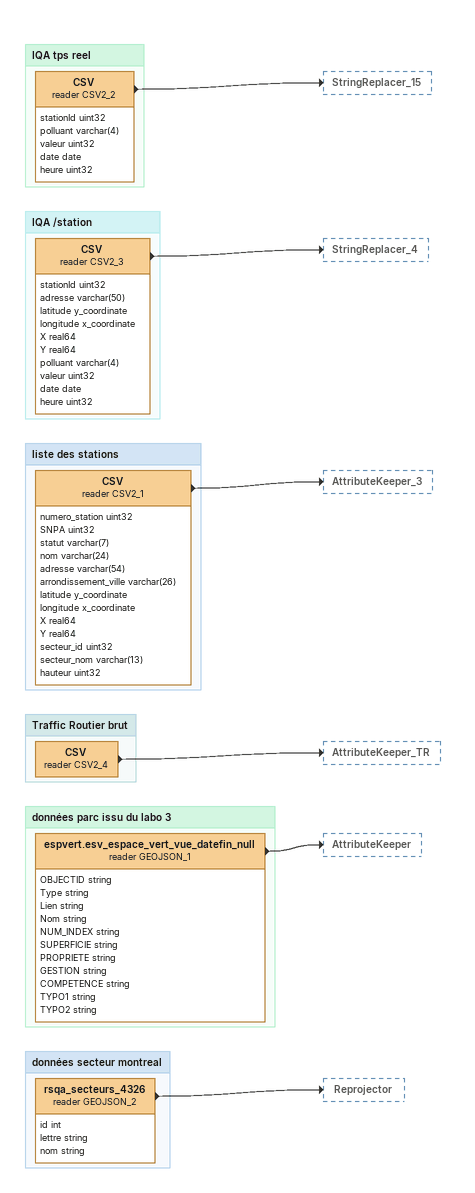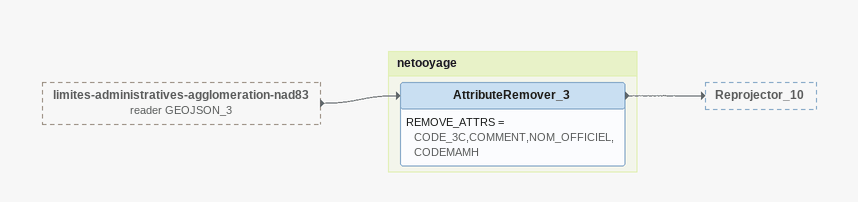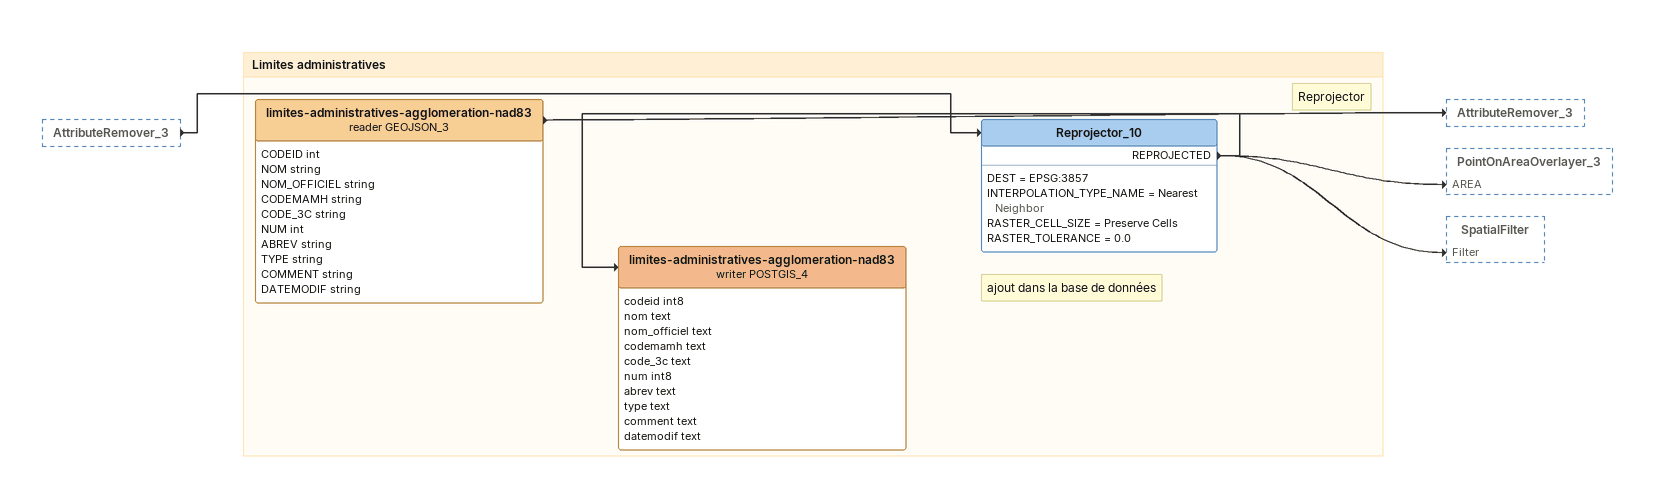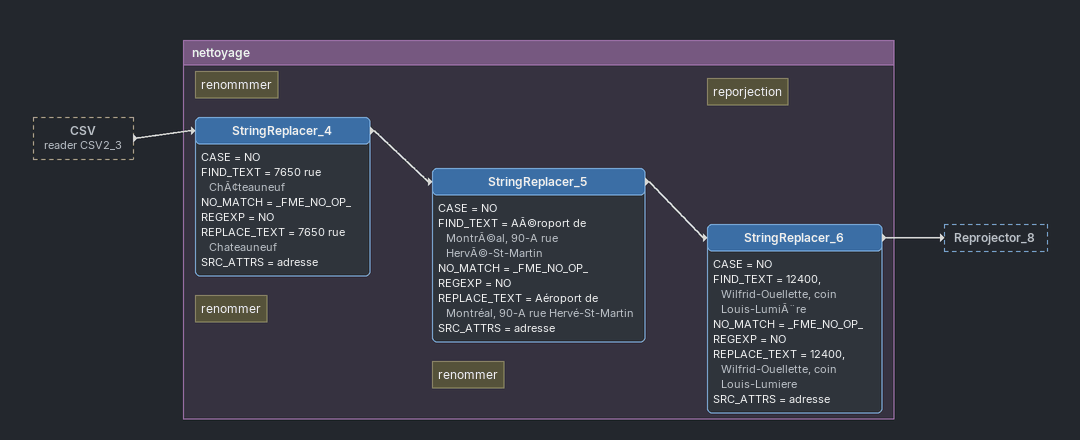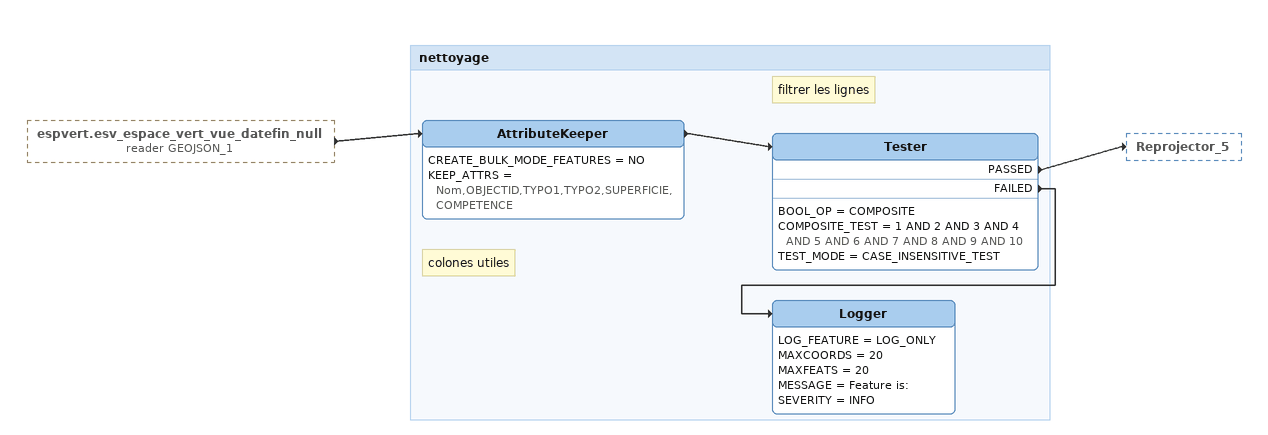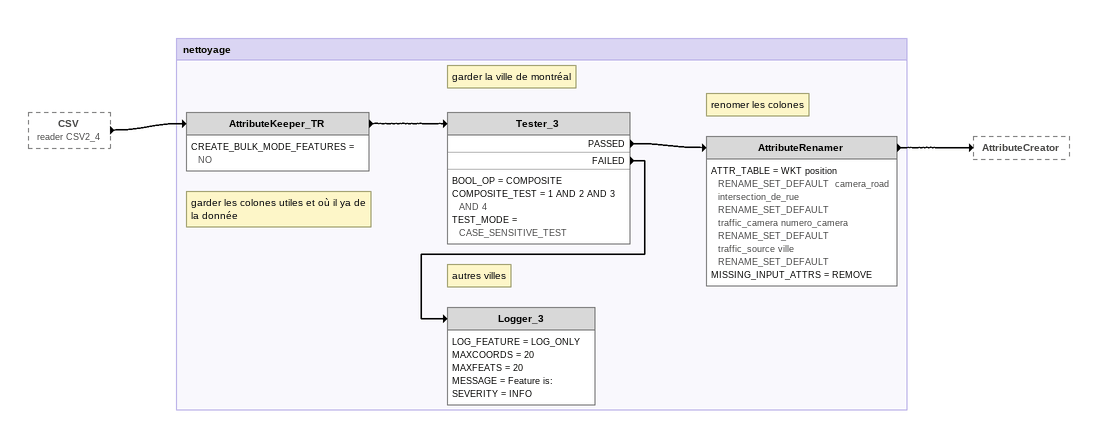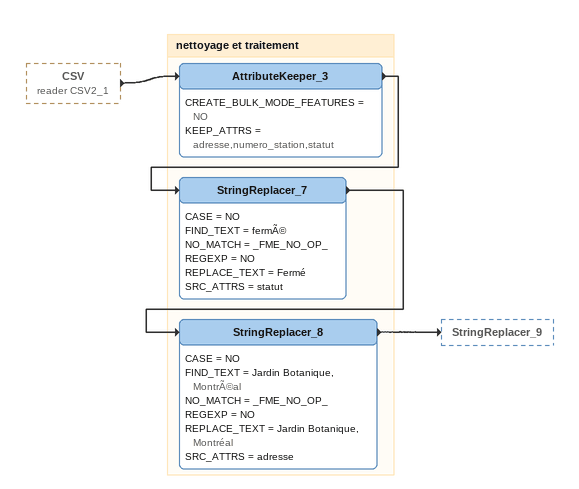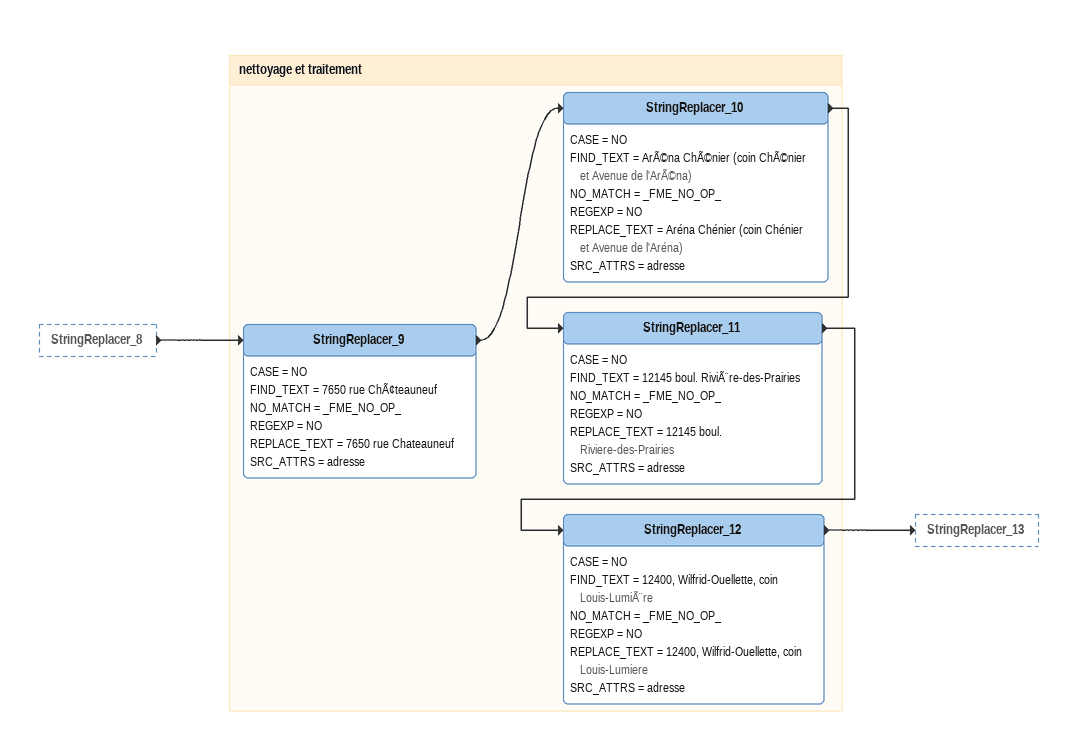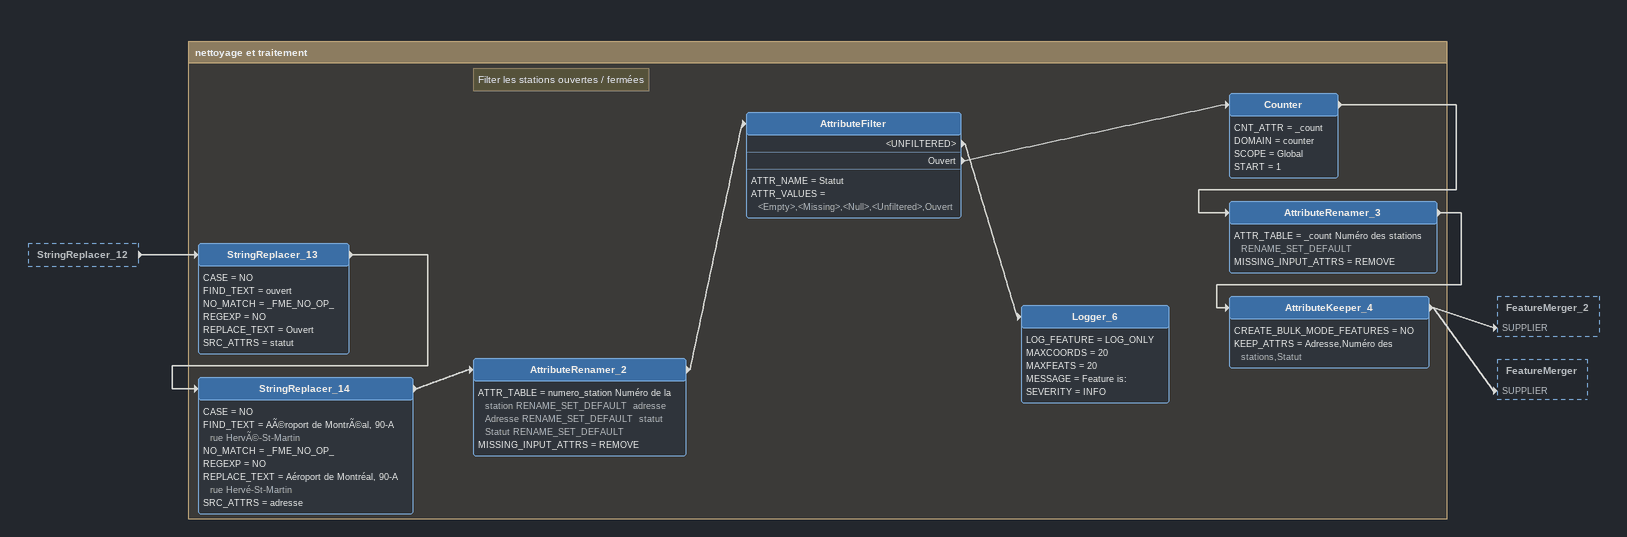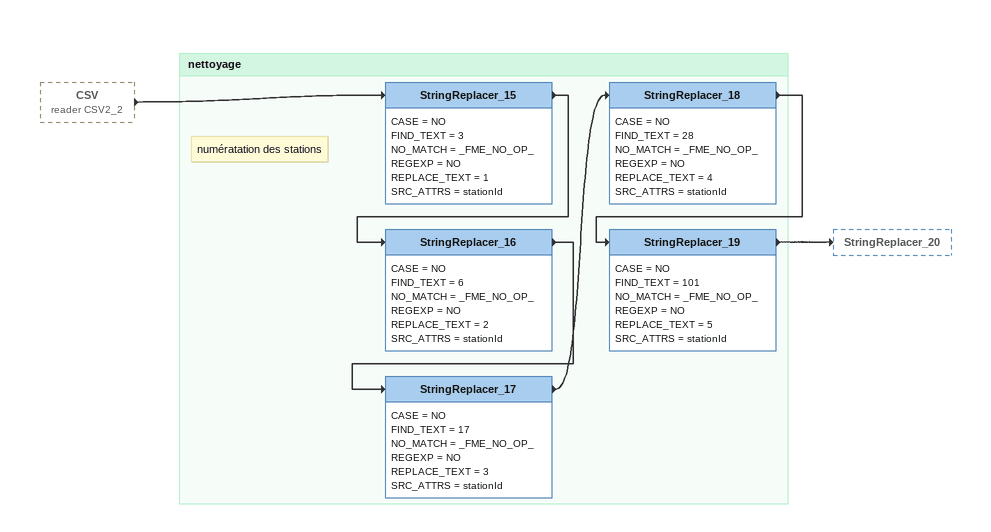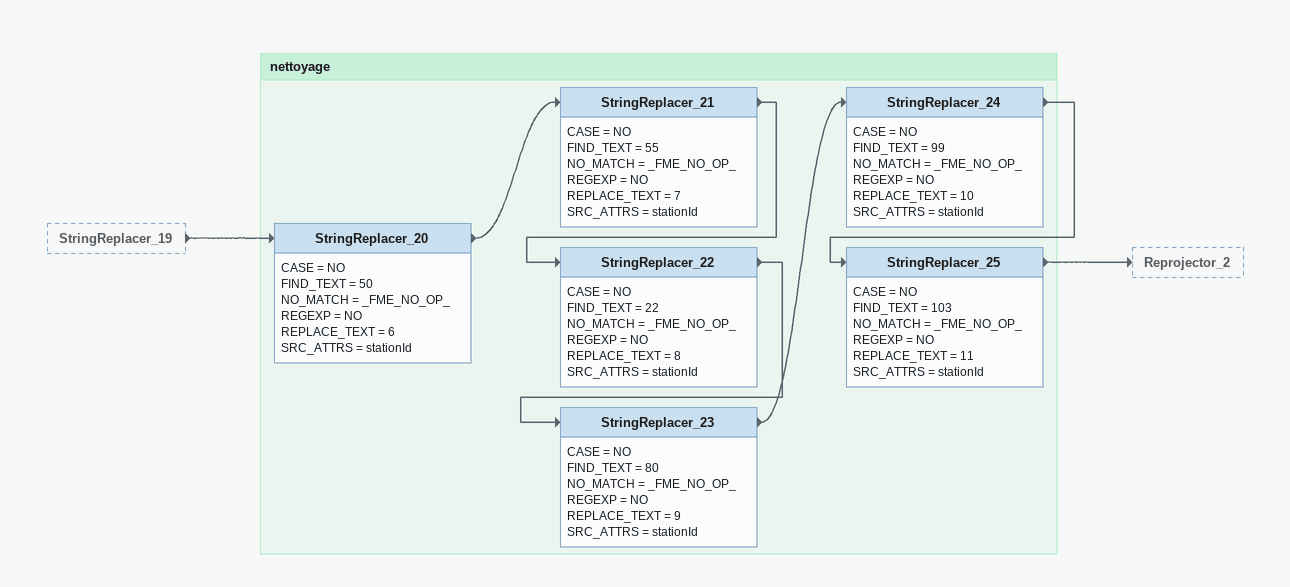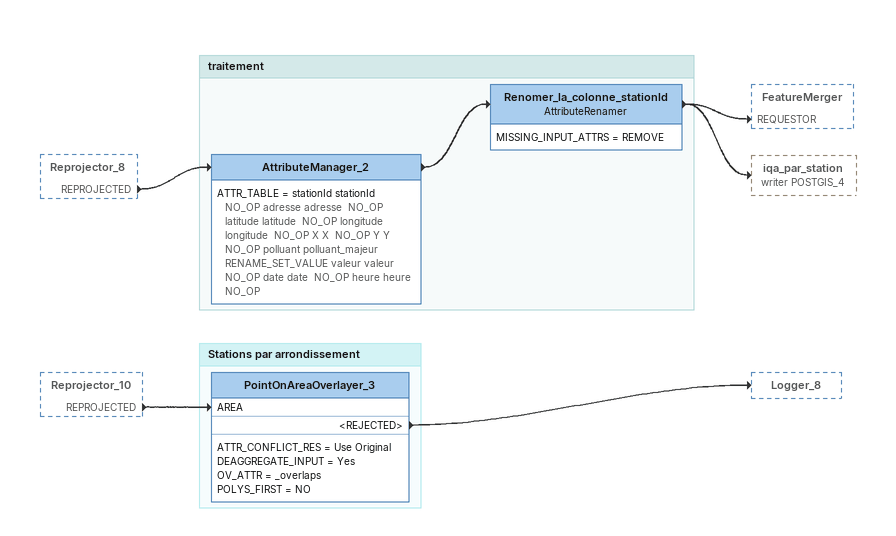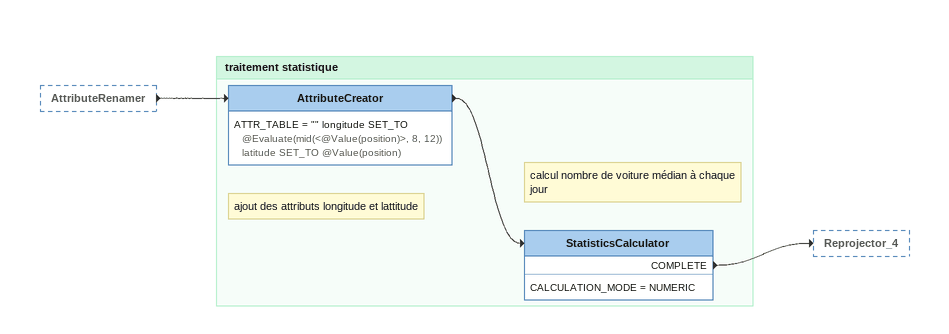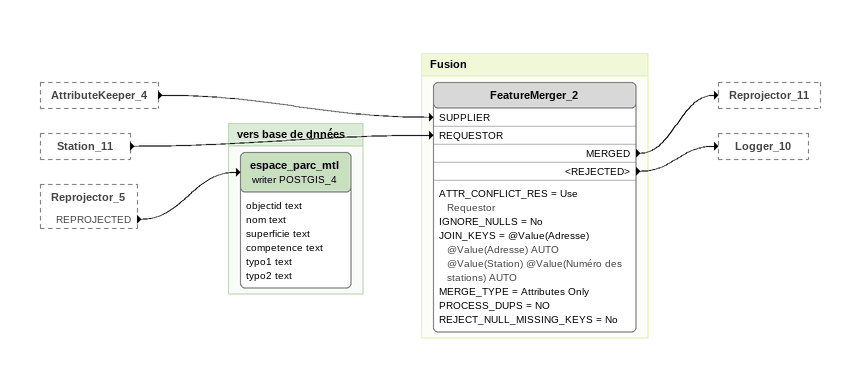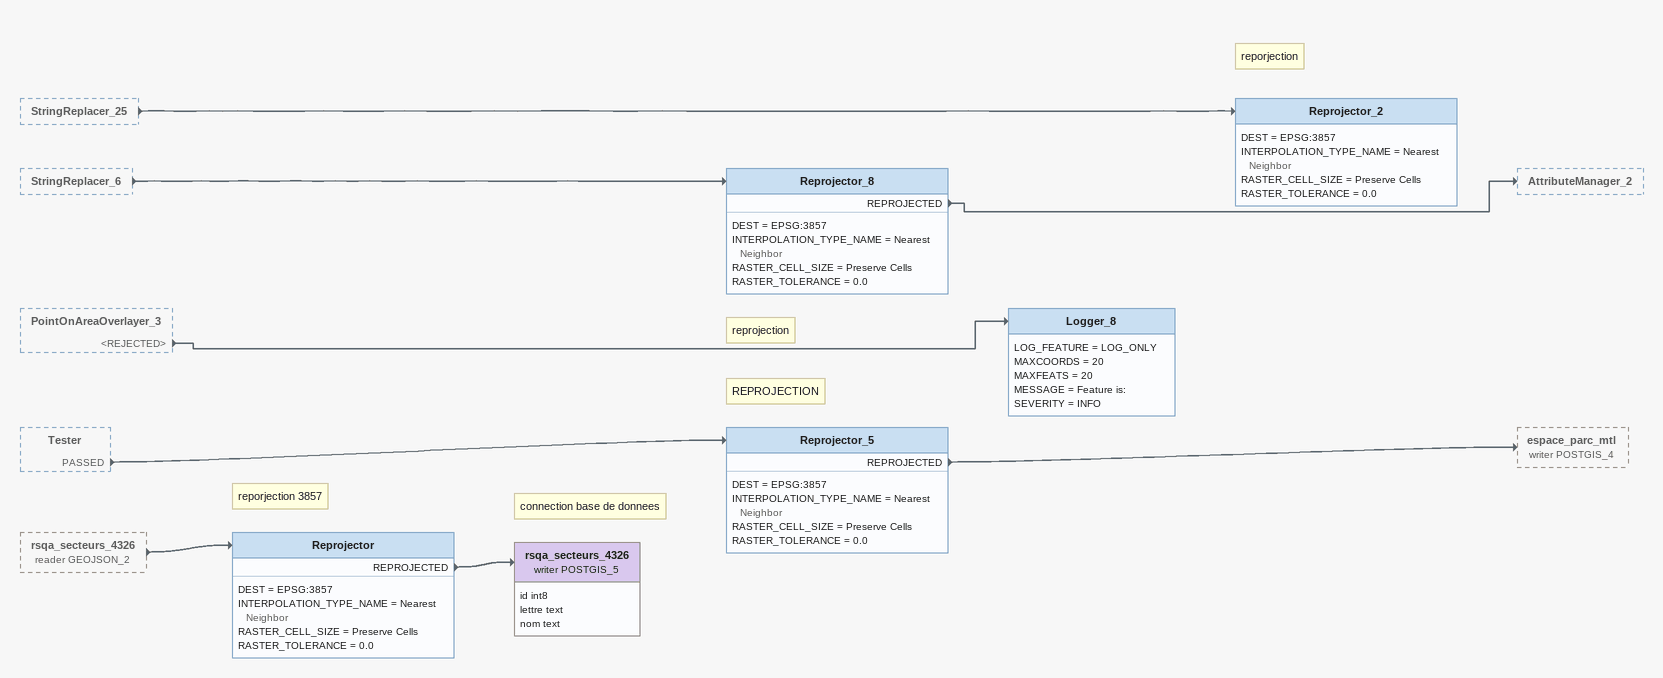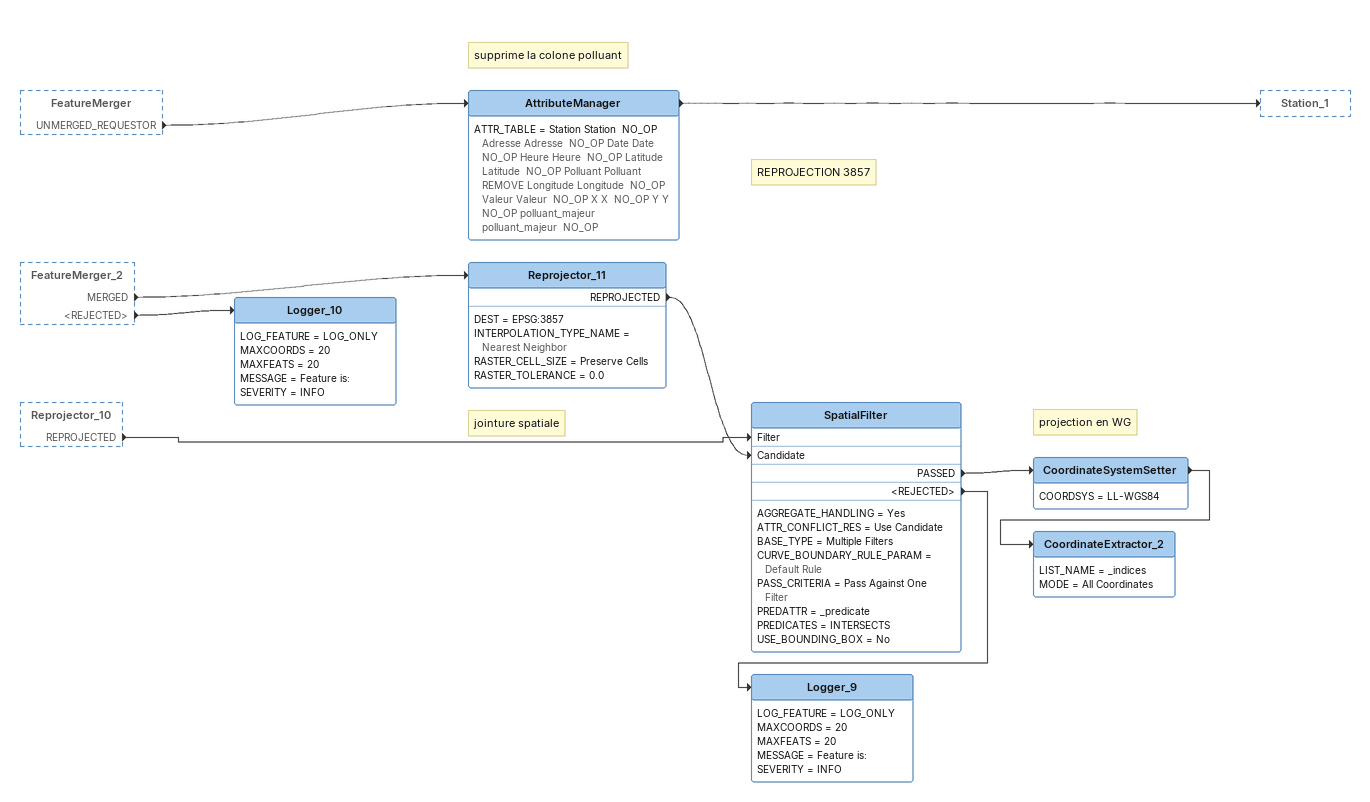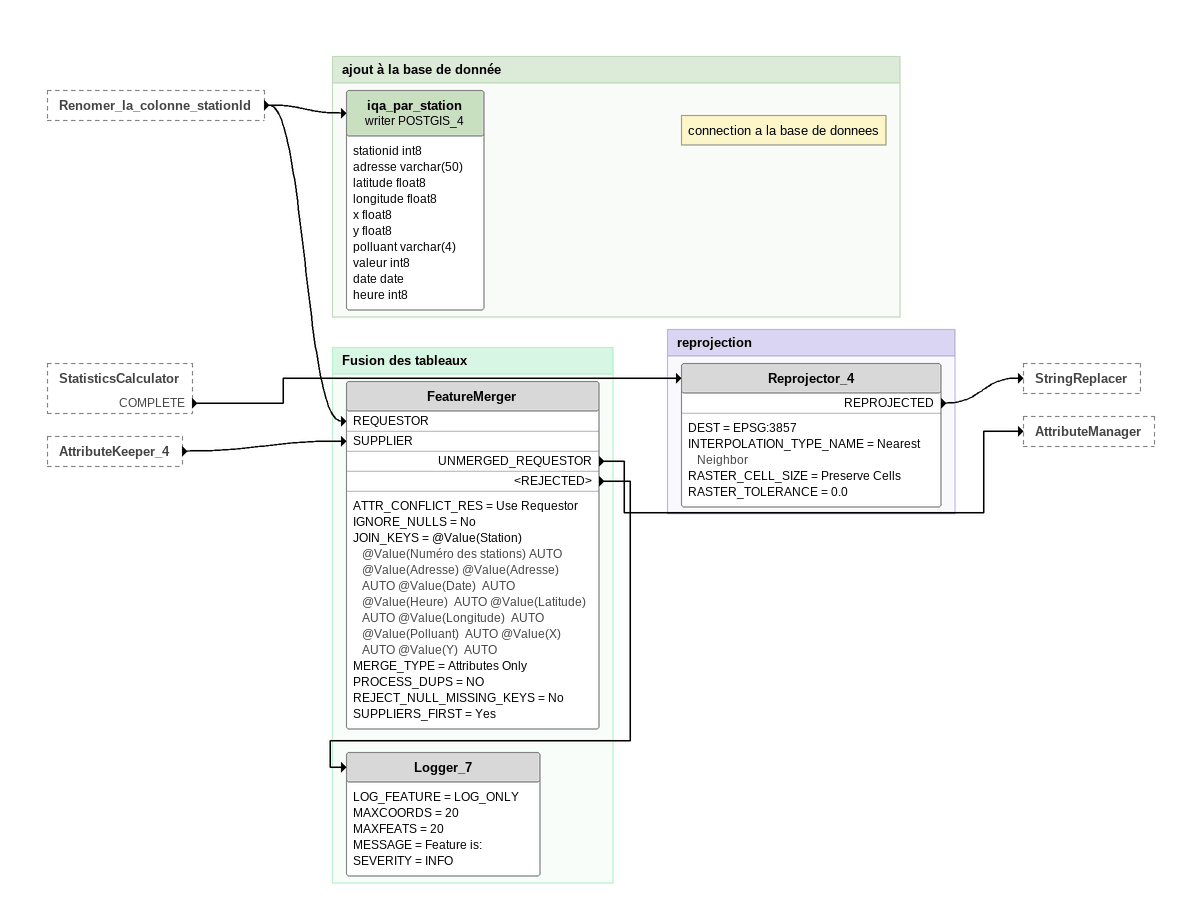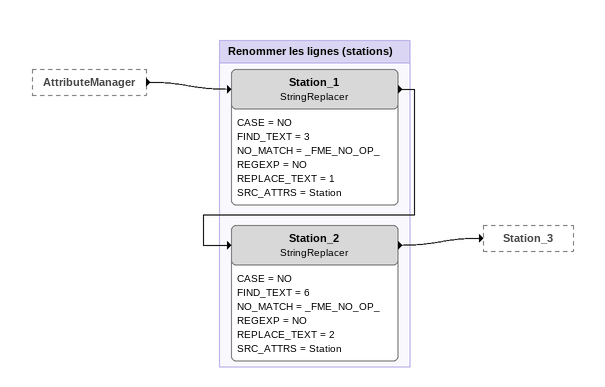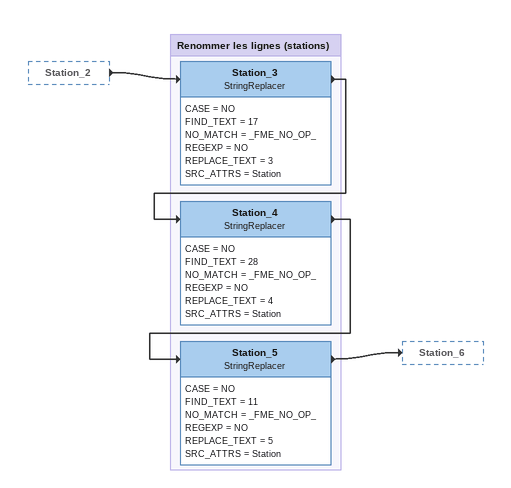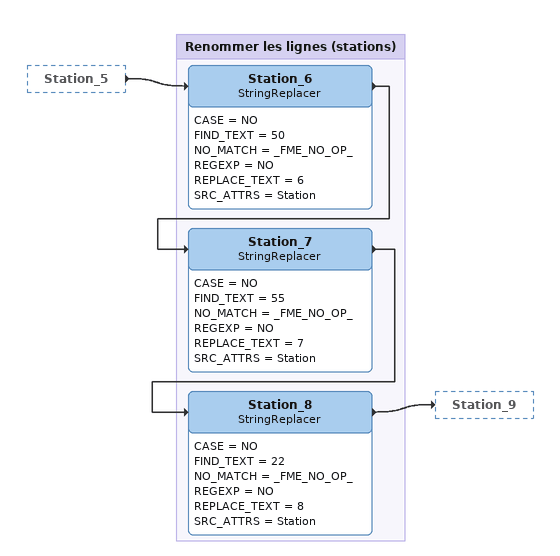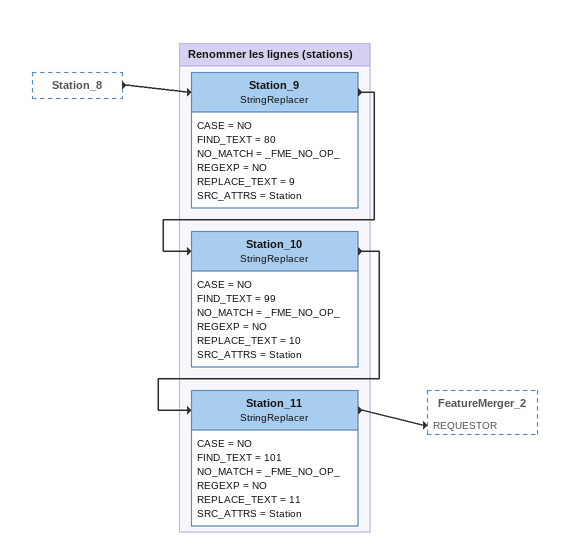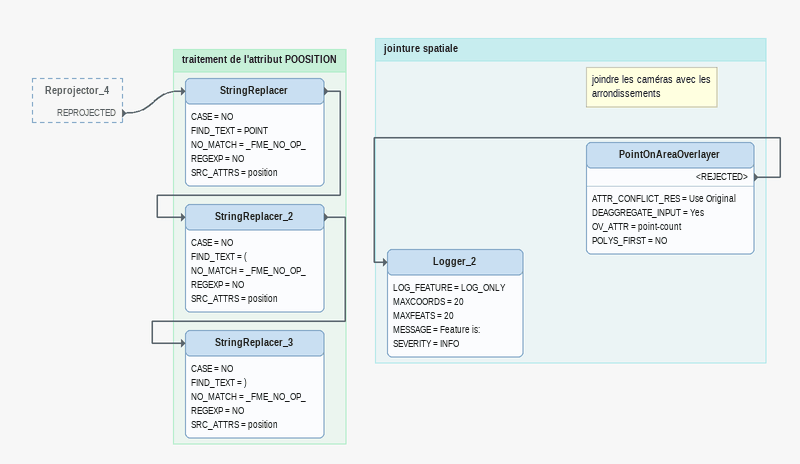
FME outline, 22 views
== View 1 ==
Bookmark: Traffic Routier brut
CSV (reader CSV2_4)
    -> AttributeKeeper_TR

Bookmark: données parc issu du labo 3
espvert.esv_espace_vert_vue_datefin_null (reader GEOJSON_1)
    attributes: OBJECTID string, Type string, Lien string, Nom string, NUM_INDEX string, SUPERFICIE string, PROPRIETE string, GESTION string, COMPETENCE string, TYPO1 string, TYPO2 string
    -> AttributeKeeper

Bookmark: données secteur montreal
rsqa_secteurs_4326 (reader GEOJSON_2)
    attributes: id int, lettre string, nom string
    -> Reprojector

Bookmark: IQA tps reel
CSV (reader CSV2_2)
    attributes: stationId uint32, polluant varchar(4), valeur uint32, date date, heure uint32
    -> StringReplacer_15

Bookmark: IQA /station
CSV (reader CSV2_3)
    attributes: stationId uint32, adresse varchar(50), latitude y_coordinate, longitude x_coordinate, X real64, Y real64, polluant varchar(4), valeur uint32, date date, heure uint32
    -> StringReplacer_4

Bookmark: liste des stations
CSV (reader CSV2_1)
    attributes: numero_station uint32, SNPA uint32, statut varchar(7), nom varchar(24), adresse varchar(54), arrondissement_ville varchar(26), latitude y_coordinate, longitude x_coordinate, X real64, Y real64, secteur_id uint32, secteur_nom varchar(13), hauteur uint32
    -> AttributeKeeper_3

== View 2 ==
limites-administratives-agglomeration-nad83 (reader GEOJSON_3) [outside]
    -> AttributeRemover_3

Bookmark: netooyage
AttributeRemover_3
    REMOVE_ATTRS = CODE_3C,COMMENT,NOM_OFFICIEL,CODEMAMH
    -> Reprojector_10

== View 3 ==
AttributeRemover_3 [outside]
    -> Reprojector_10

Bookmark: Limites administratives
limites-administratives-agglomeration-nad83 (reader GEOJSON_3)
    attributes: CODEID int, NOM string, NOM_OFFICIEL string, CODEMAMH string, CODE_3C string, NUM int, ABREV string, TYPE string, COMMENT string, DATEMODIF string
    -> AttributeRemover_3
Note: Reprojector
Reprojector_10
    DEST = EPSG:3857
    INTERPOLATION_TYPE_NAME = Nearest Neighbor
    RASTER_CELL_SIZE = Preserve Cells
    RASTER_TOLERANCE = 0.0
    REPROJECTED -> PointOnAreaOverlayer_3 [AREA]
    REPROJECTED -> SpatialFilter [Filter]
    REPROJECTED -> limites-administratives-agglomeration-nad83 (writer POSTGIS_4)
Note: ajout dans la base de données
limites-administratives-agglomeration-nad83 (writer POSTGIS_4)
    attributes: codeid int8, nom text, nom_officiel text, codemamh text, code_3c text, num int8, abrev text, type text, comment text, datemodif text

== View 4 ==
CSV (reader CSV2_3) [outside]
    -> StringReplacer_4

Bookmark: nettoyage
Note: renommmer
StringReplacer_4
    CASE = NO
    FIND_TEXT = 7650 rue ChÃ¢teauneuf
    NO_MATCH = _FME_NO_OP_
    REGEXP = NO
    REPLACE_TEXT = 7650 rue Chateauneuf
    SRC_ATTRS = adresse
    -> StringReplacer_5
Note: renommer
Note: reporjection
StringReplacer_5
    CASE = NO
    FIND_TEXT = AÃ©roport de MontrÃ©al, 90-A rue HervÃ©-St-Martin
    NO_MATCH = _FME_NO_OP_
    REGEXP = NO
    REPLACE_TEXT = Aéroport de Montréal, 90-A rue Hervé-St-Martin
    SRC_ATTRS = adresse
    -> StringReplacer_6
Note: renommer
StringReplacer_6
    CASE = NO
    FIND_TEXT = 12400, Wilfrid-Ouellette, coin Louis-LumiÃ¨re
    NO_MATCH = _FME_NO_OP_
    REGEXP = NO
    REPLACE_TEXT = 12400, Wilfrid-Ouellette, coin Louis-Lumiere
    SRC_ATTRS = adresse
    -> Reprojector_8

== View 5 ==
espvert.esv_espace_vert_vue_datefin_null (reader GEOJSON_1) [outside]
    -> AttributeKeeper

Bookmark: nettoyage
Note: colones utiles
AttributeKeeper
    CREATE_BULK_MODE_FEATURES = NO
    KEEP_ATTRS = Nom,OBJECTID,TYPO1,TYPO2,SUPERFICIE,COMPETENCE
    -> Tester
Note: filtrer les lignes
Tester
    BOOL_OP = COMPOSITE
    COMPOSITE_TEST = 1 AND 2 AND 3 AND 4 AND 5 AND 6 AND 7 AND 8 AND 9 AND 10
    TEST_MODE = CASE_INSENSITIVE_TEST
    PASSED -> Reprojector_5
    FAILED -> Logger
Logger
    LOG_FEATURE = LOG_ONLY
    MAXCOORDS = 20
    MAXFEATS = 20
    MESSAGE = Feature is:
    SEVERITY = INFO

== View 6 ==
CSV (reader CSV2_4) [outside]
    -> AttributeKeeper_TR

Bookmark: nettoyage
Note: garder les colones utiles et où il ya de la donnée
AttributeKeeper_TR
    CREATE_BULK_MODE_FEATURES = NO
    -> Tester_3
Note: garder la ville de montréal
Tester_3
    BOOL_OP = COMPOSITE
    COMPOSITE_TEST = 1 AND 2 AND 3 AND 4
    TEST_MODE = CASE_SENSITIVE_TEST
    PASSED -> AttributeRenamer
    FAILED -> Logger_3
Note: renomer les colones
AttributeRenamer
    ATTR_TABLE = WKT position RENAME_SET_DEFAULT  camera_road intersection_de_rue RENAME_SET_DEFAULT  traffic_camera numero_camera RENAME_SET_DEFAULT  traffic_source ville RENAME_SET_DEFAULT
    MISSING_INPUT_ATTRS = REMOVE
    -> AttributeCreator
Note: autres villes
Logger_3
    LOG_FEATURE = LOG_ONLY
    MAXCOORDS = 20
    MAXFEATS = 20
    MESSAGE = Feature is:
    SEVERITY = INFO

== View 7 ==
CSV (reader CSV2_1) [outside]
    -> AttributeKeeper_3

Bookmark: nettoyage et traitement
AttributeKeeper_3
    CREATE_BULK_MODE_FEATURES = NO
    KEEP_ATTRS = adresse,numero_station,statut
    -> StringReplacer_7
StringReplacer_7
    CASE = NO
    FIND_TEXT = fermÃ©
    NO_MATCH = _FME_NO_OP_
    REGEXP = NO
    REPLACE_TEXT = Fermé
    SRC_ATTRS = statut
    -> StringReplacer_8
StringReplacer_8
    CASE = NO
    FIND_TEXT = Jardin Botanique, MontrÃ©al
    NO_MATCH = _FME_NO_OP_
    REGEXP = NO
    REPLACE_TEXT = Jardin Botanique, Montréal
    SRC_ATTRS = adresse
    -> StringReplacer_9

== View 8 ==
StringReplacer_8 [outside]
    -> StringReplacer_9

Bookmark: nettoyage et traitement
StringReplacer_9
    CASE = NO
    FIND_TEXT = 7650 rue ChÃ¢teauneuf
    NO_MATCH = _FME_NO_OP_
    REGEXP = NO
    REPLACE_TEXT = 7650 rue Chateauneuf
    SRC_ATTRS = adresse
    -> StringReplacer_10
StringReplacer_10
    CASE = NO
    FIND_TEXT = ArÃ©na ChÃ©nier (coin ChÃ©nier et Avenue de l'ArÃ©na)
    NO_MATCH = _FME_NO_OP_
    REGEXP = NO
    REPLACE_TEXT = Aréna Chénier (coin Chénier et Avenue de l'Aréna)
    SRC_ATTRS = adresse
    -> StringReplacer_11
StringReplacer_11
    CASE = NO
    FIND_TEXT = 12145 boul. RiviÃ¨re-des-Prairies
    NO_MATCH = _FME_NO_OP_
    REGEXP = NO
    REPLACE_TEXT = 12145 boul. Riviere-des-Prairies
    SRC_ATTRS = adresse
    -> StringReplacer_12
StringReplacer_12
    CASE = NO
    FIND_TEXT = 12400, Wilfrid-Ouellette, coin Louis-LumiÃ¨re
    NO_MATCH = _FME_NO_OP_
    REGEXP = NO
    REPLACE_TEXT = 12400, Wilfrid-Ouellette, coin Louis-Lumiere
    SRC_ATTRS = adresse
    -> StringReplacer_13

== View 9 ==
StringReplacer_12 [outside]
    -> StringReplacer_13

Bookmark: nettoyage et traitement
StringReplacer_13
    CASE = NO
    FIND_TEXT = ouvert
    NO_MATCH = _FME_NO_OP_
    REGEXP = NO
    REPLACE_TEXT = Ouvert
    SRC_ATTRS = statut
    -> StringReplacer_14
StringReplacer_14
    CASE = NO
    FIND_TEXT = AÃ©roport de MontrÃ©al, 90-A rue HervÃ©-St-Martin
    NO_MATCH = _FME_NO_OP_
    REGEXP = NO
    REPLACE_TEXT = Aéroport de Montréal, 90-A rue Hervé-St-Martin
    SRC_ATTRS = adresse
    -> AttributeRenamer_2
AttributeRenamer_2
    ATTR_TABLE = numero_station Numéro de la station RENAME_SET_DEFAULT  adresse Adresse RENAME_SET_DEFAULT  statut Statut RENAME_SET_DEFAULT
    MISSING_INPUT_ATTRS = REMOVE
    -> AttributeFilter
Note: Filter les stations ouvertes / fermées
AttributeFilter
    ATTR_NAME = Statut
    ATTR_VALUES = <Empty>,<Missing>,<Null>,<Unfiltered>,Ouvert
    <UNFILTERED> -> Logger_6
    Ouvert -> Counter
Counter
    CNT_ATTR = _count
    DOMAIN = counter
    SCOPE = Global
    START = 1
    -> AttributeRenamer_3
AttributeRenamer_3
    ATTR_TABLE = _count Numéro des stations RENAME_SET_DEFAULT
    MISSING_INPUT_ATTRS = REMOVE
    -> AttributeKeeper_4
AttributeKeeper_4
    CREATE_BULK_MODE_FEATURES = NO
    KEEP_ATTRS = Adresse,Numéro des stations,Statut
    -> FeatureMerger_2 [SUPPLIER]
    -> FeatureMerger [SUPPLIER]
Logger_6
    LOG_FEATURE = LOG_ONLY
    MAXCOORDS = 20
    MAXFEATS = 20
    MESSAGE = Feature is:
    SEVERITY = INFO

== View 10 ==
CSV (reader CSV2_2) [outside]
    -> StringReplacer_15

Bookmark: nettoyage
Note: numératation des stations
StringReplacer_15
    CASE = NO
    FIND_TEXT = 3
    NO_MATCH = _FME_NO_OP_
    REGEXP = NO
    REPLACE_TEXT = 1
    SRC_ATTRS = stationId
    -> StringReplacer_16
StringReplacer_16
    CASE = NO
    FIND_TEXT = 6
    NO_MATCH = _FME_NO_OP_
    REGEXP = NO
    REPLACE_TEXT = 2
    SRC_ATTRS = stationId
    -> StringReplacer_17
StringReplacer_17
    CASE = NO
    FIND_TEXT = 17
    NO_MATCH = _FME_NO_OP_
    REGEXP = NO
    REPLACE_TEXT = 3
    SRC_ATTRS = stationId
    -> StringReplacer_18
StringReplacer_18
    CASE = NO
    FIND_TEXT = 28
    NO_MATCH = _FME_NO_OP_
    REGEXP = NO
    REPLACE_TEXT = 4
    SRC_ATTRS = stationId
    -> StringReplacer_19
StringReplacer_19
    CASE = NO
    FIND_TEXT = 101
    NO_MATCH = _FME_NO_OP_
    REGEXP = NO
    REPLACE_TEXT = 5
    SRC_ATTRS = stationId
    -> StringReplacer_20

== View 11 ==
StringReplacer_19 [outside]
    -> StringReplacer_20

Bookmark: nettoyage
StringReplacer_20
    CASE = NO
    FIND_TEXT = 50
    NO_MATCH = _FME_NO_OP_
    REGEXP = NO
    REPLACE_TEXT = 6
    SRC_ATTRS = stationId
    -> StringReplacer_21
StringReplacer_21
    CASE = NO
    FIND_TEXT = 55
    NO_MATCH = _FME_NO_OP_
    REGEXP = NO
    REPLACE_TEXT = 7
    SRC_ATTRS = stationId
    -> StringReplacer_22
StringReplacer_22
    CASE = NO
    FIND_TEXT = 22
    NO_MATCH = _FME_NO_OP_
    REGEXP = NO
    REPLACE_TEXT = 8
    SRC_ATTRS = stationId
    -> StringReplacer_23
StringReplacer_23
    CASE = NO
    FIND_TEXT = 80
    NO_MATCH = _FME_NO_OP_
    REGEXP = NO
    REPLACE_TEXT = 9
    SRC_ATTRS = stationId
    -> StringReplacer_24
StringReplacer_24
    CASE = NO
    FIND_TEXT = 99
    NO_MATCH = _FME_NO_OP_
    REGEXP = NO
    REPLACE_TEXT = 10
    SRC_ATTRS = stationId
    -> StringReplacer_25
StringReplacer_25
    CASE = NO
    FIND_TEXT = 103
    NO_MATCH = _FME_NO_OP_
    REGEXP = NO
    REPLACE_TEXT = 11
    SRC_ATTRS = stationId
    -> Reprojector_2

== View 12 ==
Reprojector_8 [outside]
    REPROJECTED -> AttributeManager_2
Reprojector_10 [outside]
    REPROJECTED -> PointOnAreaOverlayer_3 [AREA]

Bookmark: Stations par arrondissement
PointOnAreaOverlayer_3
    ATTR_CONFLICT_RES = Use Original
    DEAGGREGATE_INPUT = Yes
    OV_ATTR = _overlaps
    POLYS_FIRST = NO
    <REJECTED> -> Logger_8

Bookmark: traitement
AttributeManager_2
    ATTR_TABLE = stationId stationId  NO_OP adresse adresse  NO_OP latitude latitude  NO_OP longitude longitude  NO_OP X X  NO_OP Y Y  NO_OP polluant polluant_majeur  RENAME_SET_VALUE valeur valeur  NO_OP date date  NO_OP heure heure  NO_OP
    -> Renomer_la_colonne_stationld
Renomer_la_colonne_stationld: AttributeRenamer
    MISSING_INPUT_ATTRS = REMOVE
    -> FeatureMerger [REQUESTOR]
    -> iqa_par_station (writer POSTGIS_4)

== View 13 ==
AttributeRenamer [outside]
    -> AttributeCreator

Bookmark: traitement statistique
Note: ajout des attributs longitude et lattitude
AttributeCreator
    ATTR_TABLE = "" longitude SET_TO @Evaluate(mid(<@Value(position)>, 8, 12))  latitude SET_TO @Value(position)
    -> StatisticsCalculator
Note: calcul nombre de voiture médian à chaque jour
StatisticsCalculator
    CALCULATION_MODE = NUMERIC
    COMPLETE -> Reprojector_4

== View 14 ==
AttributeKeeper_4 [outside]
    -> FeatureMerger_2 [SUPPLIER]
Station_11 [outside]
    -> FeatureMerger_2 [REQUESTOR]
Reprojector_5 [outside]
    REPROJECTED -> espace_parc_mtl (writer POSTGIS_4)

Bookmark: vers base de dnnées
espace_parc_mtl (writer POSTGIS_4)
    attributes: objectid text, nom text, superficie text, competence text, typo1 text, typo2 text

Bookmark: Fusion
FeatureMerger_2
    ATTR_CONFLICT_RES = Use Requestor
    IGNORE_NULLS = No
    JOIN_KEYS = @Value(Adresse) @Value(Adresse) AUTO @Value(Station) @Value(Numéro des stations) AUTO
    MERGE_TYPE = Attributes Only
    PROCESS_DUPS = NO
    REJECT_NULL_MISSING_KEYS = No
    MERGED -> Reprojector_11
    <REJECTED> -> Logger_10

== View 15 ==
StringReplacer_25 [outside]
    -> Reprojector_2
StringReplacer_6 [outside]
    -> Reprojector_8
PointOnAreaOverlayer_3 [outside]
    <REJECTED> -> Logger_8
Tester [outside]
    PASSED -> Reprojector_5
rsqa_secteurs_4326 (reader GEOJSON_2) [outside]
    -> Reprojector
Logger_8
    LOG_FEATURE = LOG_ONLY
    MAXCOORDS = 20
    MAXFEATS = 20
    MESSAGE = Feature is:
    SEVERITY = INFO
Note: REPROJECTION
Reprojector_5
    DEST = EPSG:3857
    INTERPOLATION_TYPE_NAME = Nearest Neighbor
    RASTER_CELL_SIZE = Preserve Cells
    RASTER_TOLERANCE = 0.0
    REPROJECTED -> espace_parc_mtl (writer POSTGIS_4)
Note: reporjection 3857
Reprojector
    DEST = EPSG:3857
    INTERPOLATION_TYPE_NAME = Nearest Neighbor
    RASTER_CELL_SIZE = Preserve Cells
    RASTER_TOLERANCE = 0.0
    REPROJECTED -> rsqa_secteurs_4326 (writer POSTGIS_5)
Note: connection base de donnees
rsqa_secteurs_4326 (writer POSTGIS_5)
    attributes: id int8, lettre text, nom text
Note: reporjection
Reprojector_2
    DEST = EPSG:3857
    INTERPOLATION_TYPE_NAME = Nearest Neighbor
    RASTER_CELL_SIZE = Preserve Cells
    RASTER_TOLERANCE = 0.0
Note: reprojection
Reprojector_8
    DEST = EPSG:3857
    INTERPOLATION_TYPE_NAME = Nearest Neighbor
    RASTER_CELL_SIZE = Preserve Cells
    RASTER_TOLERANCE = 0.0
    REPROJECTED -> AttributeManager_2

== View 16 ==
FeatureMerger [outside]
    UNMERGED_REQUESTOR -> AttributeManager
FeatureMerger_2 [outside]
    MERGED -> Reprojector_11
    <REJECTED> -> Logger_10
Reprojector_10 [outside]
    REPROJECTED -> SpatialFilter [Filter]
Note: supprime la colone polluant
AttributeManager
    ATTR_TABLE = Station Station  NO_OP Adresse Adresse  NO_OP Date Date  NO_OP Heure Heure  NO_OP Latitude Latitude  NO_OP Polluant Polluant  REMOVE Longitude Longitude  NO_OP Valeur Valeur  NO_OP X X  NO_OP Y Y  NO_OP polluant_majeur polluant_majeur  NO_OP
    -> Station_1
Note: REPROJECTION 3857
Reprojector_11
    DEST = EPSG:3857
    INTERPOLATION_TYPE_NAME = Nearest Neighbor
    RASTER_CELL_SIZE = Preserve Cells
    RASTER_TOLERANCE = 0.0
    REPROJECTED -> SpatialFilter [Candidate]
Note: jointure spatiale
SpatialFilter
    AGGREGATE_HANDLING = Yes
    ATTR_CONFLICT_RES = Use Candidate
    BASE_TYPE = Multiple Filters
    CURVE_BOUNDARY_RULE_PARAM = Default Rule
    PASS_CRITERIA = Pass Against One Filter
    PREDATTR = _predicate
    PREDICATES = INTERSECTS
    USE_BOUNDING_BOX = No
    PASSED -> CoordinateSystemSetter
    <REJECTED> -> Logger_9
Note: projection en WG
CoordinateSystemSetter
    COORDSYS = LL-WGS84
    -> CoordinateExtractor_2
CoordinateExtractor_2
    LIST_NAME = _indices
    MODE = All Coordinates
Logger_9
    LOG_FEATURE = LOG_ONLY
    MAXCOORDS = 20
    MAXFEATS = 20
    MESSAGE = Feature is:
    SEVERITY = INFO
Logger_10
    LOG_FEATURE = LOG_ONLY
    MAXCOORDS = 20
    MAXFEATS = 20
    MESSAGE = Feature is:
    SEVERITY = INFO

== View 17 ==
Renomer_la_colonne_stationld [outside]
    -> FeatureMerger [REQUESTOR]
    -> iqa_par_station (writer POSTGIS_4)
StatisticsCalculator [outside]
    COMPLETE -> Reprojector_4
AttributeKeeper_4 [outside]
    -> FeatureMerger [SUPPLIER]

Bookmark: reprojection
Reprojector_4
    DEST = EPSG:3857
    INTERPOLATION_TYPE_NAME = Nearest Neighbor
    RASTER_CELL_SIZE = Preserve Cells
    RASTER_TOLERANCE = 0.0
    REPROJECTED -> StringReplacer

Bookmark: ajout à la base de donnée
Note: connection a la base de donnees
iqa_par_station (writer POSTGIS_4)
    attributes: stationid int8, adresse varchar(50), latitude float8, longitude float8, x float8, y float8, polluant varchar(4), valeur int8, date date, heure int8

Bookmark: Fusion des tableaux
FeatureMerger
    ATTR_CONFLICT_RES = Use Requestor
    IGNORE_NULLS = No
    JOIN_KEYS = @Value(Station) @Value(Numéro des stations) AUTO @Value(Adresse) @Value(Adresse) AUTO @Value(Date)  AUTO @Value(Heure)  AUTO @Value(Latitude)  AUTO @Value(Longitude)  AUTO @Value(Polluant)  AUTO @Value(X)  AUTO @Value(Y)  AUTO
    MERGE_TYPE = Attributes Only
    PROCESS_DUPS = NO
    REJECT_NULL_MISSING_KEYS = No
    SUPPLIERS_FIRST = Yes
    UNMERGED_REQUESTOR -> AttributeManager
    <REJECTED> -> Logger_7
Logger_7
    LOG_FEATURE = LOG_ONLY
    MAXCOORDS = 20
    MAXFEATS = 20
    MESSAGE = Feature is:
    SEVERITY = INFO

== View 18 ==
AttributeManager [outside]
    -> Station_1

Bookmark: Renommer les lignes (stations)
Station_1: StringReplacer
    CASE = NO
    FIND_TEXT = 3
    NO_MATCH = _FME_NO_OP_
    REGEXP = NO
    REPLACE_TEXT = 1
    SRC_ATTRS = Station
    -> Station_2
Station_2: StringReplacer
    CASE = NO
    FIND_TEXT = 6
    NO_MATCH = _FME_NO_OP_
    REGEXP = NO
    REPLACE_TEXT = 2
    SRC_ATTRS = Station
    -> Station_3

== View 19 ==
Station_2 [outside]
    -> Station_3

Bookmark: Renommer les lignes (stations)
Station_3: StringReplacer
    CASE = NO
    FIND_TEXT = 17
    NO_MATCH = _FME_NO_OP_
    REGEXP = NO
    REPLACE_TEXT = 3
    SRC_ATTRS = Station
    -> Station_4
Station_4: StringReplacer
    CASE = NO
    FIND_TEXT = 28
    NO_MATCH = _FME_NO_OP_
    REGEXP = NO
    REPLACE_TEXT = 4
    SRC_ATTRS = Station
    -> Station_5
Station_5: StringReplacer
    CASE = NO
    FIND_TEXT = 11
    NO_MATCH = _FME_NO_OP_
    REGEXP = NO
    REPLACE_TEXT = 5
    SRC_ATTRS = Station
    -> Station_6

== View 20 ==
Station_5 [outside]
    -> Station_6

Bookmark: Renommer les lignes (stations)
Station_6: StringReplacer
    CASE = NO
    FIND_TEXT = 50
    NO_MATCH = _FME_NO_OP_
    REGEXP = NO
    REPLACE_TEXT = 6
    SRC_ATTRS = Station
    -> Station_7
Station_7: StringReplacer
    CASE = NO
    FIND_TEXT = 55
    NO_MATCH = _FME_NO_OP_
    REGEXP = NO
    REPLACE_TEXT = 7
    SRC_ATTRS = Station
    -> Station_8
Station_8: StringReplacer
    CASE = NO
    FIND_TEXT = 22
    NO_MATCH = _FME_NO_OP_
    REGEXP = NO
    REPLACE_TEXT = 8
    SRC_ATTRS = Station
    -> Station_9

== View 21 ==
Station_8 [outside]
    -> Station_9

Bookmark: Renommer les lignes (stations)
Station_9: StringReplacer
    CASE = NO
    FIND_TEXT = 80
    NO_MATCH = _FME_NO_OP_
    REGEXP = NO
    REPLACE_TEXT = 9
    SRC_ATTRS = Station
    -> Station_10
Station_10: StringReplacer
    CASE = NO
    FIND_TEXT = 99
    NO_MATCH = _FME_NO_OP_
    REGEXP = NO
    REPLACE_TEXT = 10
    SRC_ATTRS = Station
    -> Station_11
Station_11: StringReplacer
    CASE = NO
    FIND_TEXT = 101
    NO_MATCH = _FME_NO_OP_
    REGEXP = NO
    REPLACE_TEXT = 11
    SRC_ATTRS = Station
    -> FeatureMerger_2 [REQUESTOR]

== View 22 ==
Reprojector_4 [outside]
    REPROJECTED -> StringReplacer

Bookmark: traitement de l'attribut POOSITION
StringReplacer
    CASE = NO
    FIND_TEXT = POINT
    NO_MATCH = _FME_NO_OP_
    REGEXP = NO
    SRC_ATTRS = position
    -> StringReplacer_2
StringReplacer_2
    CASE = NO
    FIND_TEXT = (
    NO_MATCH = _FME_NO_OP_
    REGEXP = NO
    SRC_ATTRS = position
    -> StringReplacer_3
StringReplacer_3
    CASE = NO
    FIND_TEXT = )
    NO_MATCH = _FME_NO_OP_
    REGEXP = NO
    SRC_ATTRS = position

Bookmark: jointure spatiale
Note: joindre les caméras avec les arrondissements
PointOnAreaOverlayer
    ATTR_CONFLICT_RES = Use Original
    DEAGGREGATE_INPUT = Yes
    OV_ATTR = point-count
    POLYS_FIRST = NO
    <REJECTED> -> Logger_2
Logger_2
    LOG_FEATURE = LOG_ONLY
    MAXCOORDS = 20
    MAXFEATS = 20
    MESSAGE = Feature is:
    SEVERITY = INFO
